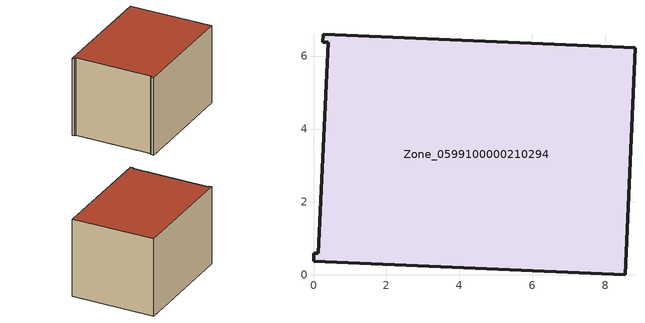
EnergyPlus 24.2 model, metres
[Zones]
Zone_0599100000210294
 floor ground (C_G): 0.4,6.38 0.25,6.38 0.26,6.6 8.82,6.23 8.55,0 0,0.37 0.01,0.59 0.13,0.59 z2.39
 wall outside (C_F): 0.4,6.38 0.13,0.59 0.01,0.59 0,0.37 8.55,0 8.82,6.23 0.26,6.6 0.25,6.38 0.4,6.38 z2.39:8.31
 roof outside (C_R): 0.25,6.38 0.4,6.38 0.13,0.59 0.01,0.59 0,0.37 8.55,0 8.82,6.23 0.26,6.6 z8.31
[BUILDING]
Pand.0599100000210294: North Axis=0; Terrain=City; Loads Convergence Tolerance Value=0.04; Temperature Convergence Tolerance Value=0.4; Solar Distribution=FullExterior; Maximum Number of Warmup Days=25; Minimum Number of Warmup Days=1
[Site:Location]
Rotterdam.The.Hague.AP_ZH_NLD Design_Conditions: Latitude=51.96; Longitude=4.45; Time Zone=1; Elevation=-4.5
[SITE:GROUNDTEMPERATURE:BUILDINGSURFACE]
18, 18, 18, 18, 18, 18, 18, 18, 18, 18, 18, 18
[MATERIAL] Thermal Absorptance=0.9; Solar Absorptance=0.7; Visible Absorptance=0.7
Name | Roughness | Thickness | Conductivity | Density | Specific Heat
G.TI.1946-1964 | MediumSmooth | 0.15 | 1 | 540 | 1210
F.TI.1946-1964 | Rough | 0.3 | 0.857143 | 1920 | 840
R.TI.1946-1964 | MediumRough | 0.2 | 0.277778 | 1500 | 1000
[CONSTRUCTION]
C_G: G.TI.1946-1964
C_F: F.TI.1946-1964
C_R: R.TI.1946-1964
[ZONE]
Zone_0599100000210294: Type=1; Multiplier=1; Ceiling Height=Autocalculate; Volume=Autocalculate; Floor Area=autocalculate; Part of Total Floor Area=Yes
[ZONEINFILTRATION:DESIGNFLOWRATE]
Infil_Zone_0599100000210294: Zone or ZoneList or Space or SpaceList=Zone_0599100000210294; Schedule=AlwaysOn; Design Flow Rate Calculation Method=Flow/Area; Flow Rate per Floor Area=0.003; Constant Term Coefficient=1; Temperature Term Coefficient=0; Velocity Term Coefficient=0; Velocity Squared Term Coefficient=0
[HVACTEMPLATE:ZONE:IDEALLOADSAIRSYSTEM]
Zone_0599100000210294: Maximum Heating Supply Air Temperature=50; Minimum Cooling Supply Air Temperature=13; Maximum Heating Supply Air Humidity Ratio=0.0156; Minimum Cooling Supply Air Humidity Ratio=0.0077; Heating Limit=NoLimit; Cooling Limit=NoLimit; Dehumidification Control Type=ConstantSensibleHeatRatio; Cooling Sensible Heat Ratio=0.7; Dehumidification Setpoint=60; Humidification Control Type=None; Humidification Setpoint=30; Outdoor Air Method=None; Outdoor Air Flow Rate per Person=0.00944; Outdoor Air Flow Rate per Zone Floor Area=0; Outdoor Air Flow Rate per Zone=0; Demand Controlled Ventilation Type=None; Outdoor Air Economizer Type=NoEconomizer; Heat Recovery Type=None; Sensible Heat Recovery Effectiveness=0.7; Latent Heat Recovery Effectiveness=0.65
[ZONECONTROL:THERMOSTAT]
ThermostatControl_Zone_0599100000210294: Zone or ZoneList=Zone_0599100000210294; Control Type Schedule=DualSetpointControlType; Control 1=Thermostat_Zone_0599100000210294; Temperature Difference Between Cutout And Setpoint=0
[THERMOSTATSETPOINT:DUALSETPOINT]
Thermostat_Zone_0599100000210294: Heating Setpoint Temperature Schedule=HeatingSetpoint_Zone_0599100000210294; Cooling Setpoint Temperature Schedule=CoolingSetpoint_Zone_0599100000210294
[SCHEDULE:COMPACT]
HeatingSetpoint_Zone_0599100000210294: Through: 12/31, For: AllDays, Until: 24:00, 21
CoolingSetpoint_Zone_0599100000210294: Through: 12/31, For: AllDays, Until: 24:00, 24
DualSetpointControlType: Through: 12/31, For: AllDays, Until: 24:00, 4
AlwaysOn: Through: 12/31, For: AllDays, Until: 24:00, 1
